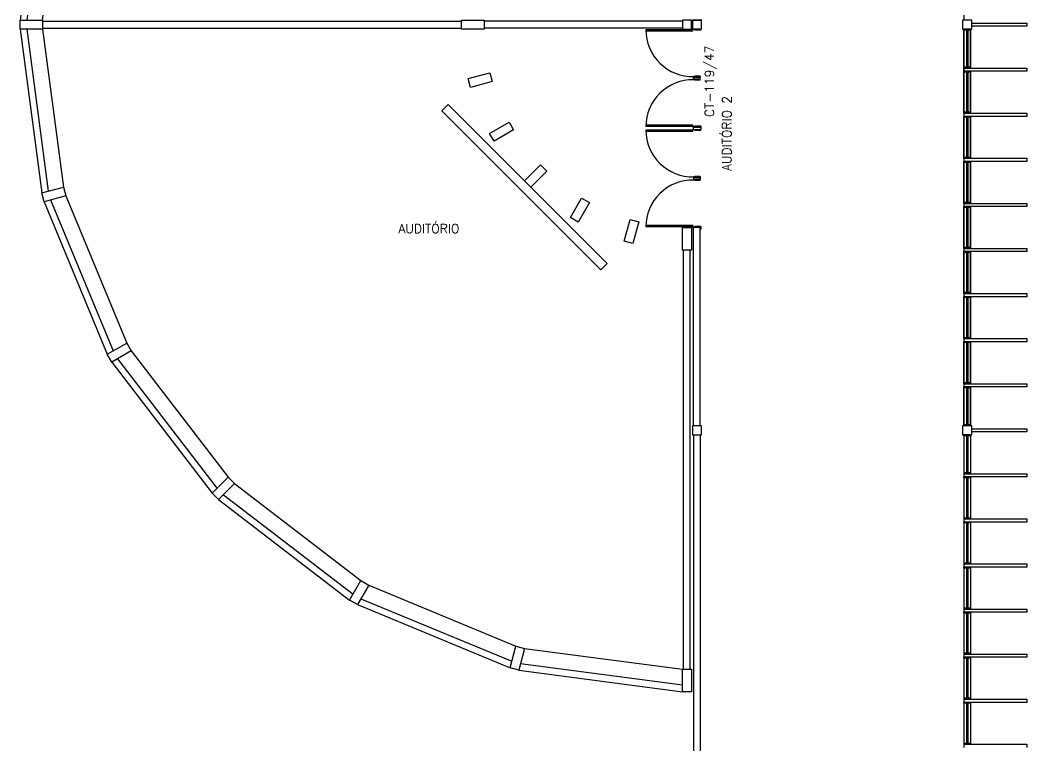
# Model space of a CAD drawing. Header units: millimetres. Extents: x 2069 to 2250, y 1124 to 1284.
# Drawn here: x 2178.95 to 2201.3, y 1253.52 to 1269.62 of the extents above; entities that cross this region are included whole.
import ezdxf

# ---------------------------------------------------------------- set-up
doc = ezdxf.new("R2010")
doc.units = ezdxf.units.MM
for name, color, linetype in [('ALV', 2, 'Continuous'), ('ENDEREÇO', 2, 'Continuous'), ('JANELA', 1, 'Continuous'), ('PILARES', 3, 'Continuous'), ('PORTA', 2, 'Continuous'), ('TEXTO', 2, 'Continuous')]:
    doc.layers.add(name, color=color, linetype=linetype)
doc.styles.add('UNB-100', font='simplex.shx', dxfattribs={"height": 0.2})

# ---------------------------------------------------------------- blocks, each defined once
blk = doc.blocks.new('PL')
for p, q in [((0.25, 0.25), (0.25, 0.45)), ((0.25, 0.45), (0.45, 0.45)), ((0.45, 0.45), (0.45, 0.25)), ((0.45, 0.25), (0.25, 0.25))]:
    blk.add_line(p, q)

msp = doc.modelspace()

# ---------------------------------------------------------------- linework, layer by layer
at = {"layer": 'ALV'}
for p, q in [((2179.43167, 1273.25705), (2178.95325, 1269.62312)), ((2179.57781, 1273.21789), (2179.10455, 1269.62312)), ((2179.45325, 1269.62312), (2179.91463, 1273.12764)), ((2178.95325, 1269.42312), (2179.43167, 1265.78919)), ((2179.10455, 1269.42312), (2179.57781, 1265.82835)), ((2179.45325, 1269.59812), (2188.75325, 1269.59812)), ((2179.45325, 1269.44812), (2188.75325, 1269.44812)), ((2179.45325, 1269.42312), (2179.91463, 1265.9186)), ((2193.65325, 1269.59812), (2189.25325, 1269.59812)), ((2193.65325, 1269.44812), (2189.25325, 1269.44812)), ((2199.89825, 1269.42312), (2200.04825, 1269.42312)), ((2200.04825, 1269.42312), (2199.89825, 1269.42312)), ((2200.07325, 1269.48812), (2200.07325, 1269.55812)), ((2200.07325, 1269.55812), (2201.29825, 1269.55812)), ((2201.29825, 1269.48812), (2200.07325, 1269.48812)), ((2201.29825, 1269.55812), (2201.29825, 1269.48812)), ((2199.89825, 1268.55812), (2200.04825, 1268.55812)), ((2199.89825, 1268.55812), (2200.04825, 1268.55812)), ((2199.89825, 1268.55812), (2199.89825, 1268.48812)), ((2199.89825, 1268.55812), (2201.29825, 1268.55812)), ((2201.29825, 1268.55812), (2201.29825, 1268.48812)), ((2200.04825, 1268.48812), (2199.89825, 1268.48812)), ((2201.29825, 1268.48812), (2199.89825, 1268.48812)), ((2188.45367, 1267.75163), (2188.31225, 1267.61021)), ((2188.45367, 1267.75163), (2191.98177, 1264.22353)), ((2188.31225, 1267.61021), (2191.84035, 1264.08211)), ((2199.89825, 1267.55812), (2200.04825, 1267.55812)), ((2199.89825, 1267.55812), (2201.29825, 1267.55812)), ((2199.89825, 1267.55812), (2199.89825, 1267.48812)), ((2200.04825, 1267.48812), (2199.89825, 1267.48812)), ((2201.29825, 1267.48812), (2199.89825, 1267.48812)), ((2201.29825, 1267.55812), (2201.29825, 1267.48812)), ((2193.89825, 1267.24812), (2194.04825, 1267.24812)), ((2199.89825, 1266.55812), (2200.04825, 1266.55812)), ((2199.89825, 1266.55812), (2201.29825, 1266.55812)), ((2199.89825, 1266.55812), (2199.89825, 1266.48812)), ((2201.29825, 1266.55812), (2201.29825, 1266.48812)), ((2200.04825, 1266.48812), (2199.89825, 1266.48812)), ((2201.29825, 1266.48812), (2199.89825, 1266.48812)), ((2179.62957, 1265.63516), (2181.0171, 1262.28537)), ((2179.96639, 1265.72541), (2181.31909, 1262.45972)), ((2179.48343, 1265.596), (2180.88608, 1262.20972)), ((2199.89825, 1265.55812), (2200.04825, 1265.55812)), ((2199.89825, 1265.55812), (2201.29825, 1265.55812)), ((2199.89825, 1265.55812), (2199.89825, 1265.48812)), ((2200.04825, 1265.48812), (2199.89825, 1265.48812)), ((2201.29825, 1265.48812), (2199.89825, 1265.48812)), ((2201.29825, 1265.55812), (2201.29825, 1265.48812)), ((2193.89825, 1260.62312), (2193.89825, 1265.02312)), ((2194.04825, 1260.62312), (2194.04825, 1265.02312)), ((2193.67825, 1255.22312), (2193.67825, 1264.52312)), ((2193.82825, 1255.22312), (2193.82825, 1264.52312)), ((2199.89825, 1264.55812), (2200.04825, 1264.55812)), ((2199.89825, 1264.55812), (2201.29825, 1264.55812)), ((2199.89825, 1264.55812), (2199.89825, 1264.48812)), ((2201.29825, 1264.55812), (2201.29825, 1264.48812)), ((2200.04825, 1264.48812), (2199.89825, 1264.48812)), ((2201.29825, 1264.48812), (2199.89825, 1264.48812)), ((2191.98177, 1264.22353), (2191.84035, 1264.08211)), ((2199.89825, 1263.55812), (2200.04825, 1263.55812)), ((2199.89825, 1263.55812), (2201.29825, 1263.55812)), ((2199.89825, 1263.55812), (2199.89825, 1263.48812)), ((2200.04825, 1263.48812), (2199.89825, 1263.48812)), ((2201.29825, 1263.48812), (2199.89825, 1263.48812)), ((2201.29825, 1263.55812), (2201.29825, 1263.48812)), ((2199.89825, 1262.55812), (2200.04825, 1262.55812)), ((2199.89825, 1262.55812), (2201.29825, 1262.55812)), ((2199.89825, 1262.55812), (2199.89825, 1262.48812)), ((2201.29825, 1262.55812), (2201.29825, 1262.48812)), ((2181.41909, 1262.28651), (2183.57091, 1259.4822)), ((2200.04825, 1262.48812), (2199.89825, 1262.48812)), ((2201.29825, 1262.48812), (2199.89825, 1262.48812)), ((2181.1171, 1262.11216), (2183.32434, 1259.23563)), ((2180.98608, 1262.03651), (2183.21736, 1259.12865)), ((2199.89825, 1261.55812), (2200.04825, 1261.55812)), ((2199.89825, 1261.55812), (2201.29825, 1261.55812)), ((2199.89825, 1261.55812), (2199.89825, 1261.48812)), ((2200.04825, 1261.48812), (2199.89825, 1261.48812)), ((2201.29825, 1261.48812), (2199.89825, 1261.48812)), ((2201.29825, 1261.55812), (2201.29825, 1261.48812)), ((2200.07325, 1260.48812), (2200.07325, 1260.55812)), ((2200.07325, 1260.55812), (2201.29825, 1260.55812)), ((2201.29825, 1260.48812), (2200.07325, 1260.48812)), ((2201.29825, 1260.55812), (2201.29825, 1260.48812)), ((2193.89825, 1260.42312), (2193.89825, 1251.62312)), ((2194.04825, 1260.42312), (2194.04825, 1251.62312)), ((2199.89825, 1260.42312), (2200.04825, 1260.42312)), ((2200.04825, 1260.42312), (2199.89825, 1260.42312)), ((2199.89825, 1259.55812), (2200.04825, 1259.55812)), ((2199.89825, 1259.55812), (2200.04825, 1259.55812)), ((2199.89825, 1259.55812), (2199.89825, 1259.48812)), ((2199.89825, 1259.55812), (2201.29825, 1259.55812)), ((2200.04825, 1259.48812), (2199.89825, 1259.48812)), ((2201.29825, 1259.48812), (2199.89825, 1259.48812)), ((2201.29825, 1259.55812), (2201.29825, 1259.48812)), ((2183.71234, 1259.34078), (2186.51665, 1257.18895)), ((2183.35878, 1258.98723), (2186.26665, 1256.75594)), ((2183.46576, 1259.09421), (2186.3423, 1256.88697)), ((2199.89825, 1258.55812), (2200.04825, 1258.55812)), ((2199.89825, 1258.55812), (2201.29825, 1258.55812)), ((2199.89825, 1258.55812), (2199.89825, 1258.48812)), ((2200.04825, 1258.48812), (2199.89825, 1258.48812)), ((2201.29825, 1258.48812), (2199.89825, 1258.48812)), ((2201.29825, 1258.55812), (2201.29825, 1258.48812)), ((2199.89825, 1257.55812), (2200.04825, 1257.55812)), ((2199.89825, 1257.55812), (2201.29825, 1257.55812)), ((2199.89825, 1257.55812), (2199.89825, 1257.48812)), ((2200.04825, 1257.48812), (2199.89825, 1257.48812)), ((2201.29825, 1257.48812), (2199.89825, 1257.48812)), ((2201.29825, 1257.55812), (2201.29825, 1257.48812)), ((2186.68985, 1257.08895), (2189.95555, 1255.73626)), ((2186.5155, 1256.78697), (2189.8653, 1255.39944)), ((2186.43985, 1256.65594), (2189.82614, 1255.2533)), ((2199.89825, 1256.55812), (2200.04825, 1256.55812)), ((2199.89825, 1256.55812), (2201.29825, 1256.55812)), ((2199.89825, 1256.55812), (2199.89825, 1256.48812)), ((2200.04825, 1256.48812), (2199.89825, 1256.48812)), ((2201.29825, 1256.48812), (2199.89825, 1256.48812)), ((2201.29825, 1256.55812), (2201.29825, 1256.48812)), ((2190.14873, 1255.6845), (2193.65325, 1255.22312)), ((2190.05848, 1255.34767), (2193.65325, 1254.87441)), ((2199.89825, 1255.55812), (2200.04825, 1255.55812)), ((2199.89825, 1255.55812), (2201.29825, 1255.55812)), ((2199.89825, 1255.55812), (2199.89825, 1255.48812)), ((2200.04825, 1255.48812), (2199.89825, 1255.48812)), ((2201.29825, 1255.48812), (2199.89825, 1255.48812)), ((2201.29825, 1255.55812), (2201.29825, 1255.48812)), ((2190.01932, 1255.20153), (2193.65325, 1254.72312)), ((2199.89825, 1254.55812), (2200.04825, 1254.55812)), ((2199.89825, 1254.55812), (2201.29825, 1254.55812)), ((2199.89825, 1254.55812), (2199.89825, 1254.48812)), ((2200.04825, 1254.48812), (2199.89825, 1254.48812)), ((2201.29825, 1254.48812), (2199.89825, 1254.48812)), ((2201.29825, 1254.55812), (2201.29825, 1254.48812)), ((2199.89825, 1253.55812), (2200.04825, 1253.55812)), ((2199.89825, 1253.55812), (2201.29825, 1253.55812)), ((2199.89825, 1253.55812), (2199.89825, 1253.48812)), ((2201.29825, 1253.55812), (2201.29825, 1253.48812))]:
    msp.add_line(p, q, dxfattribs=at)
at = {"layer": 'JANELA'}
for p, q in [((2199.89825, 1270.48812), (2199.89825, 1269.62312)), ((2199.89825, 1267.55812), (2199.89825, 1269.42312)), ((2200.04825, 1268.55812), (2200.04825, 1269.42312)), ((2199.89825, 1269.40062), (2199.89825, 1268.58062)), ((2199.95825, 1269.40062), (2199.95825, 1268.58062)), ((2199.98825, 1269.40062), (2199.98825, 1268.58062)), ((2200.04825, 1269.40062), (2200.04825, 1268.58062)), ((2199.89825, 1268.46812), (2199.89825, 1267.57812)), ((2199.95825, 1268.46812), (2199.95825, 1267.57812)), ((2199.98825, 1268.46812), (2199.98825, 1267.57812)), ((2200.04825, 1267.55812), (2200.04825, 1268.48812)), ((2200.04825, 1268.46812), (2200.04825, 1267.57812)), ((2199.89825, 1267.48812), (2199.89825, 1266.55812)), ((2199.89825, 1266.55812), (2199.89825, 1267.48812)), ((2199.89825, 1267.46812), (2199.89825, 1266.57812)), ((2199.95825, 1267.46812), (2199.95825, 1266.57812)), ((2199.98825, 1267.46812), (2199.98825, 1266.57812)), ((2200.04825, 1267.48812), (2200.04825, 1266.55812)), ((2200.04825, 1266.55812), (2200.04825, 1267.48812)), ((2200.04825, 1267.46812), (2200.04825, 1266.57812)), ((2199.89825, 1265.55812), (2199.89825, 1266.48812)), ((2199.89825, 1266.48812), (2199.89825, 1265.55812)), ((2199.89825, 1266.46812), (2199.89825, 1265.57812)), ((2199.95825, 1266.46812), (2199.95825, 1265.57812)), ((2199.98825, 1266.46812), (2199.98825, 1265.57812)), ((2200.04825, 1266.48812), (2200.04825, 1265.55812)), ((2200.04825, 1265.55812), (2200.04825, 1266.48812)), ((2200.04825, 1266.46812), (2200.04825, 1265.57812)), ((2199.89825, 1265.48812), (2199.89825, 1264.55812)), ((2199.89825, 1264.55812), (2199.89825, 1265.48812)), ((2199.89825, 1265.46812), (2199.89825, 1264.57812)), ((2199.95825, 1265.46812), (2199.95825, 1264.57812)), ((2199.98825, 1265.46812), (2199.98825, 1264.57812)), ((2200.04825, 1265.48812), (2200.04825, 1264.55812)), ((2200.04825, 1264.55812), (2200.04825, 1265.48812)), ((2200.04825, 1265.46812), (2200.04825, 1264.57812)), ((2199.89825, 1264.48812), (2199.89825, 1263.55812)), ((2199.89825, 1263.55812), (2199.89825, 1264.48812)), ((2199.89825, 1264.46812), (2199.89825, 1263.57812)), ((2199.95825, 1264.46812), (2199.95825, 1263.57812)), ((2199.98825, 1264.46812), (2199.98825, 1263.57812)), ((2200.04825, 1264.48812), (2200.04825, 1263.55812)), ((2200.04825, 1263.55812), (2200.04825, 1264.48812)), ((2200.04825, 1264.46812), (2200.04825, 1263.57812)), ((2199.89825, 1262.55812), (2199.89825, 1263.48812)), ((2199.89825, 1263.48812), (2199.89825, 1262.55812)), ((2199.89825, 1263.46812), (2199.89825, 1262.57812)), ((2199.95825, 1263.46812), (2199.95825, 1262.57812)), ((2199.98825, 1263.46812), (2199.98825, 1262.57812)), ((2200.04825, 1263.48812), (2200.04825, 1262.55812)), ((2200.04825, 1262.55812), (2200.04825, 1263.48812)), ((2200.04825, 1263.46812), (2200.04825, 1262.57812)), ((2199.89825, 1261.55812), (2199.89825, 1262.48812)), ((2199.89825, 1262.48812), (2199.89825, 1261.55812)), ((2199.89825, 1262.46812), (2199.89825, 1261.57812)), ((2199.95825, 1262.46812), (2199.95825, 1261.57812)), ((2199.98825, 1262.46812), (2199.98825, 1261.57812)), ((2200.04825, 1262.48812), (2200.04825, 1261.55812)), ((2200.04825, 1261.55812), (2200.04825, 1262.48812)), ((2200.04825, 1262.46812), (2200.04825, 1261.57812)), ((2199.89825, 1260.62312), (2199.89825, 1261.48812)), ((2199.89825, 1261.48812), (2199.89825, 1260.62312)), ((2199.89825, 1261.46812), (2199.89825, 1260.64326)), ((2199.95825, 1261.46812), (2199.95825, 1260.64326)), ((2199.98825, 1261.46812), (2199.98825, 1260.64326)), ((2200.04825, 1260.62312), (2200.04825, 1261.48812)), ((2200.04825, 1261.46812), (2200.04825, 1260.64326)), ((2199.89825, 1260.42312), (2199.89825, 1258.55812)), ((2199.89825, 1260.40062), (2199.89825, 1259.58062)), ((2199.95825, 1260.40062), (2199.95825, 1259.58062)), ((2199.98825, 1260.40062), (2199.98825, 1259.58062)), ((2200.04825, 1260.42312), (2200.04825, 1259.55812)), ((2200.04825, 1260.40062), (2200.04825, 1259.58062)), ((2199.89825, 1259.46812), (2199.89825, 1258.57812)), ((2199.95825, 1259.46812), (2199.95825, 1258.57812)), ((2199.98825, 1259.46812), (2199.98825, 1258.57812)), ((2200.04825, 1259.48812), (2200.04825, 1258.55812)), ((2200.04825, 1259.46812), (2200.04825, 1258.57812)), ((2199.89825, 1258.48812), (2199.89825, 1257.55812)), ((2199.89825, 1258.48812), (2199.89825, 1257.55812)), ((2200.04825, 1258.48812), (2200.04825, 1257.55812)), ((2200.04825, 1258.48812), (2200.04825, 1257.55812)), ((2199.89825, 1258.46812), (2199.89825, 1257.57812)), ((2199.95825, 1258.46812), (2199.95825, 1257.57812)), ((2199.98825, 1258.46812), (2199.98825, 1257.57812)), ((2200.04825, 1258.46812), (2200.04825, 1257.57812)), ((2199.89825, 1257.48812), (2199.89825, 1256.55812)), ((2199.89825, 1257.48812), (2199.89825, 1256.55812)), ((2199.89825, 1257.46812), (2199.89825, 1256.57812)), ((2199.95825, 1257.46812), (2199.95825, 1256.57812)), ((2199.98825, 1257.46812), (2199.98825, 1256.57812)), ((2200.04825, 1257.48812), (2200.04825, 1256.55812)), ((2200.04825, 1257.48812), (2200.04825, 1256.55812)), ((2200.04825, 1257.46812), (2200.04825, 1256.57812)), ((2199.89825, 1256.48812), (2199.89825, 1255.55812)), ((2199.89825, 1256.48812), (2199.89825, 1255.55812)), ((2199.89825, 1256.46812), (2199.89825, 1255.57812)), ((2199.95825, 1256.46812), (2199.95825, 1255.57812)), ((2199.98825, 1256.46812), (2199.98825, 1255.57812)), ((2200.04825, 1256.48812), (2200.04825, 1255.55812)), ((2200.04825, 1256.48812), (2200.04825, 1255.55812)), ((2200.04825, 1256.46812), (2200.04825, 1255.57812)), ((2199.89825, 1255.48812), (2199.89825, 1254.55812)), ((2199.89825, 1255.48812), (2199.89825, 1254.55812)), ((2199.89825, 1255.46812), (2199.89825, 1254.57812)), ((2199.95825, 1255.46812), (2199.95825, 1254.57812)), ((2199.98825, 1255.46812), (2199.98825, 1254.57812)), ((2200.04825, 1255.48812), (2200.04825, 1254.55812)), ((2200.04825, 1255.48812), (2200.04825, 1254.55812)), ((2200.04825, 1255.46812), (2200.04825, 1254.57812)), ((2199.89825, 1254.48812), (2199.89825, 1253.55812)), ((2199.89825, 1254.48812), (2199.89825, 1253.55812)), ((2199.89825, 1254.46812), (2199.89825, 1253.57812)), ((2199.95825, 1254.46812), (2199.95825, 1253.57812)), ((2199.98825, 1254.46812), (2199.98825, 1253.57812)), ((2200.04825, 1254.48812), (2200.04825, 1253.55812)), ((2200.04825, 1254.48812), (2200.04825, 1253.55812)), ((2200.04825, 1254.46812), (2200.04825, 1253.57812))]:
    msp.add_line(p, q, dxfattribs=at)
at = {"layer": 'JANELA', "color": 3}
for p, q in [((2199.89825, 1269.40062), (2199.89825, 1269.42062)), ((2200.04825, 1269.42062), (2200.04825, 1269.40062)), ((2200.04825, 1269.40062), (2199.89825, 1269.40062)), ((2200.04825, 1268.58062), (2199.89825, 1268.58062)), ((2199.89825, 1268.58062), (2199.89825, 1268.55812)), ((2200.04825, 1268.56062), (2200.04825, 1268.58062)), ((2199.89825, 1268.46812), (2199.89825, 1268.48812)), ((2200.04825, 1268.46812), (2199.89825, 1268.46812)), ((2200.04825, 1268.48812), (2200.04825, 1268.46812)), ((2200.04825, 1267.57812), (2199.89825, 1267.57812)), ((2199.89825, 1267.57812), (2199.89825, 1267.55812)), ((2199.89825, 1267.46812), (2199.89825, 1267.48812)), ((2200.04825, 1267.46812), (2199.89825, 1267.46812)), ((2200.04825, 1267.55812), (2200.04825, 1267.57812)), ((2200.04825, 1267.48812), (2200.04825, 1267.46812)), ((2199.89825, 1266.57812), (2199.89825, 1266.55812)), ((2200.04825, 1266.57812), (2199.89825, 1266.57812)), ((2200.04825, 1266.55812), (2200.04825, 1266.57812)), ((2199.89825, 1266.46812), (2199.89825, 1266.48812)), ((2200.04825, 1266.46812), (2199.89825, 1266.46812)), ((2200.04825, 1266.48812), (2200.04825, 1266.46812)), ((2199.89825, 1265.57812), (2199.89825, 1265.55812)), ((2200.04825, 1265.57812), (2199.89825, 1265.57812)), ((2199.89825, 1265.46812), (2199.89825, 1265.48812)), ((2200.04825, 1265.46812), (2199.89825, 1265.46812)), ((2200.04825, 1265.55812), (2200.04825, 1265.57812)), ((2200.04825, 1265.48812), (2200.04825, 1265.46812)), ((2199.89825, 1264.57812), (2199.89825, 1264.55812)), ((2200.04825, 1264.57812), (2199.89825, 1264.57812)), ((2200.04825, 1264.55812), (2200.04825, 1264.57812)), ((2199.89825, 1264.46812), (2199.89825, 1264.48812)), ((2200.04825, 1264.46812), (2199.89825, 1264.46812)), ((2200.04825, 1264.48812), (2200.04825, 1264.46812)), ((2199.89825, 1263.57812), (2199.89825, 1263.55812)), ((2200.04825, 1263.57812), (2199.89825, 1263.57812)), ((2199.89825, 1263.46812), (2199.89825, 1263.48812)), ((2200.04825, 1263.46812), (2199.89825, 1263.46812)), ((2200.04825, 1263.55812), (2200.04825, 1263.57812)), ((2200.04825, 1263.48812), (2200.04825, 1263.46812)), ((2199.89825, 1262.57812), (2199.89825, 1262.55812)), ((2200.04825, 1262.57812), (2199.89825, 1262.57812)), ((2200.04825, 1262.55812), (2200.04825, 1262.57812)), ((2199.89825, 1262.46812), (2199.89825, 1262.48812)), ((2200.04825, 1262.46812), (2199.89825, 1262.46812)), ((2200.04825, 1262.48812), (2200.04825, 1262.46812)), ((2199.89825, 1261.57812), (2199.89825, 1261.55812)), ((2200.04825, 1261.57812), (2199.89825, 1261.57812)), ((2199.89825, 1261.46812), (2199.89825, 1261.48812)), ((2200.04825, 1261.46812), (2199.89825, 1261.46812)), ((2200.04825, 1261.55812), (2200.04825, 1261.57812)), ((2200.04825, 1261.48812), (2200.04825, 1261.46812)), ((2199.89825, 1260.64326), (2199.89825, 1260.62326)), ((2200.04825, 1260.64326), (2199.89825, 1260.64326)), ((2200.04825, 1260.62326), (2200.04825, 1260.64326)), ((2199.89825, 1260.40062), (2199.89825, 1260.42062)), ((2200.04825, 1260.40062), (2199.89825, 1260.40062)), ((2200.04825, 1260.42062), (2200.04825, 1260.40062)), ((2200.04825, 1259.58062), (2199.89825, 1259.58062)), ((2199.89825, 1259.58062), (2199.89825, 1259.55812)), ((2199.89825, 1259.46812), (2199.89825, 1259.48812)), ((2200.04825, 1259.46812), (2199.89825, 1259.46812)), ((2200.04825, 1259.56062), (2200.04825, 1259.58062)), ((2200.04825, 1259.48812), (2200.04825, 1259.46812)), ((2200.04825, 1258.57812), (2199.89825, 1258.57812)), ((2199.89825, 1258.57812), (2199.89825, 1258.55812)), ((2199.89825, 1258.46812), (2199.89825, 1258.48812)), ((2200.04825, 1258.55812), (2200.04825, 1258.57812)), ((2200.04825, 1258.48812), (2200.04825, 1258.46812)), ((2200.04825, 1258.46812), (2199.89825, 1258.46812)), ((2199.89825, 1257.57812), (2199.89825, 1257.55812)), ((2200.04825, 1257.57812), (2199.89825, 1257.57812)), ((2200.04825, 1257.55812), (2200.04825, 1257.57812)), ((2199.89825, 1257.46812), (2199.89825, 1257.48812)), ((2200.04825, 1257.46812), (2199.89825, 1257.46812)), ((2200.04825, 1257.48812), (2200.04825, 1257.46812)), ((2199.89825, 1256.57812), (2199.89825, 1256.55812)), ((2200.04825, 1256.57812), (2199.89825, 1256.57812)), ((2199.89825, 1256.46812), (2199.89825, 1256.48812)), ((2200.04825, 1256.46812), (2199.89825, 1256.46812)), ((2200.04825, 1256.55812), (2200.04825, 1256.57812)), ((2200.04825, 1256.48812), (2200.04825, 1256.46812)), ((2199.89825, 1255.57812), (2199.89825, 1255.55812)), ((2200.04825, 1255.57812), (2199.89825, 1255.57812)), ((2200.04825, 1255.55812), (2200.04825, 1255.57812)), ((2199.89825, 1255.46812), (2199.89825, 1255.48812)), ((2200.04825, 1255.46812), (2199.89825, 1255.46812)), ((2200.04825, 1255.48812), (2200.04825, 1255.46812)), ((2199.89825, 1254.57812), (2199.89825, 1254.55812)), ((2200.04825, 1254.57812), (2199.89825, 1254.57812)), ((2199.89825, 1254.46812), (2199.89825, 1254.48812)), ((2200.04825, 1254.46812), (2199.89825, 1254.46812)), ((2200.04825, 1254.55812), (2200.04825, 1254.57812)), ((2200.04825, 1254.48812), (2200.04825, 1254.46812)), ((2199.89825, 1253.57812), (2199.89825, 1253.55812)), ((2200.04825, 1253.57812), (2199.89825, 1253.57812)), ((2200.04825, 1253.55812), (2200.04825, 1253.57812))]:
    msp.add_line(p, q, dxfattribs=at)
at = {"layer": 'PILARES'}
for p, q in [((2178.95325, 1269.42312), (2178.95325, 1269.62312)), ((2178.95325, 1269.62312), (2179.45325, 1269.62312)), ((2179.45325, 1269.42312), (2178.95325, 1269.42312)), ((2179.45325, 1269.62312), (2179.45325, 1269.42312)), ((2188.75325, 1269.42312), (2188.75325, 1269.62312)), ((2188.75325, 1269.62312), (2189.25325, 1269.62312)), ((2189.25325, 1269.42312), (2188.75325, 1269.42312)), ((2189.25325, 1269.62312), (2189.25325, 1269.42312)), ((2188.89774, 1268.32561), (2189.3807, 1268.45502)), ((2188.9495, 1268.13243), (2188.89774, 1268.32561)), ((2189.3807, 1268.45502), (2189.43247, 1268.26184)), ((2189.43247, 1268.26184), (2188.9495, 1268.13243)), ((2189.37312, 1267.10972), (2189.80614, 1267.35972)), ((2189.90614, 1267.18651), (2189.47312, 1266.93651)), ((2189.80614, 1267.35972), (2189.90614, 1267.18651)), ((2189.47312, 1266.93651), (2189.37312, 1267.10972)), ((2190.14701, 1266.05829), (2190.50056, 1266.41185)), ((2190.50056, 1266.41185), (2190.64198, 1266.27043)), ((2190.64198, 1266.27043), (2190.28843, 1265.91687)), ((2179.43167, 1265.78919), (2179.91463, 1265.9186)), ((2179.91463, 1265.9186), (2179.96639, 1265.72541)), ((2190.28843, 1265.91687), (2190.14701, 1266.05829)), ((2179.48343, 1265.596), (2179.43167, 1265.78919)), ((2179.96639, 1265.72541), (2179.48343, 1265.596)), ((2191.16665, 1265.24299), (2191.41665, 1265.676)), ((2191.41665, 1265.676), (2191.58985, 1265.576)), ((2191.58985, 1265.576), (2191.33985, 1265.14299)), ((2191.33985, 1265.14299), (2191.16665, 1265.24299)), ((2192.36256, 1264.71937), (2192.49197, 1265.20233)), ((2192.49197, 1265.20233), (2192.68516, 1265.15057)), ((2192.68516, 1265.15057), (2192.55575, 1264.66761)), ((2193.65325, 1265.02312), (2193.85325, 1265.02312)), ((2193.65325, 1264.52312), (2193.65325, 1265.02312)), ((2193.85325, 1265.02312), (2193.85325, 1264.52312)), ((2192.55575, 1264.66761), (2192.36256, 1264.71937)), ((2193.85325, 1264.52312), (2193.65325, 1264.52312)), ((2180.88608, 1262.20972), (2181.31909, 1262.45972)), ((2181.41909, 1262.28651), (2180.98608, 1262.03651)), ((2181.31909, 1262.45972), (2181.41909, 1262.28651)), ((2180.98608, 1262.03651), (2180.88608, 1262.20972)), ((2183.21736, 1259.12865), (2183.57091, 1259.4822)), ((2183.57091, 1259.4822), (2183.71234, 1259.34078)), ((2183.71234, 1259.34078), (2183.35878, 1258.98723)), ((2183.35878, 1258.98723), (2183.21736, 1259.12865)), ((2186.26665, 1256.75594), (2186.51665, 1257.18895)), ((2186.51665, 1257.18895), (2186.68985, 1257.08895)), ((2186.68985, 1257.08895), (2186.43985, 1256.65594)), ((2186.43985, 1256.65594), (2186.26665, 1256.75594)), ((2189.82614, 1255.2533), (2189.95555, 1255.73626)), ((2189.95555, 1255.73626), (2190.14873, 1255.6845)), ((2190.14873, 1255.6845), (2190.01932, 1255.20153)), ((2190.01932, 1255.20153), (2189.82614, 1255.2533)), ((2193.65325, 1255.22312), (2193.85325, 1255.22312)), ((2193.65325, 1254.72312), (2193.65325, 1255.22312)), ((2193.85325, 1255.22312), (2193.85325, 1254.72312)), ((2193.85325, 1254.72312), (2193.65325, 1254.72312))]:
    msp.add_line(p, q, dxfattribs=at)
at = {"layer": 'PORTA'}
for p, q in [((2194.05825, 1269.64312), (2194.05825, 1269.62312)), ((2193.88825, 1269.62312), (2193.88825, 1269.63112)), ((2193.88825, 1269.62312), (2194.05825, 1269.62312)), ((2193.88825, 1269.42312), (2193.88825, 1269.41512)), ((2193.88825, 1269.42312), (2194.05825, 1269.42312)), ((2194.04825, 1269.62312), (2193.89825, 1269.62312)), ((2194.04825, 1269.42312), (2193.89825, 1269.42312)), ((2194.05825, 1269.40312), (2194.05825, 1269.42312)), ((2193.88216, 1269.40903), (2192.84316, 1269.40903)), ((2193.88416, 1269.37978), (2192.84357, 1269.37978)), ((2193.88216, 1269.38543), (2193.88216, 1269.41196)), ((2193.88216, 1269.38543), (2193.88416, 1269.38543)), ((2193.88416, 1269.37978), (2193.88416, 1269.40903)), ((2193.88416, 1269.38543), (2193.88416, 1269.40903)), ((2193.91092, 1269.41512), (2193.88532, 1269.41512)), ((2193.91092, 1269.41312), (2193.88825, 1269.41312)), ((2193.92825, 1269.41312), (2193.88825, 1269.41312)), ((2193.91092, 1269.41512), (2193.91092, 1269.41312)), ((2193.92825, 1269.41312), (2193.92825, 1269.40312)), ((2194.05825, 1269.40312), (2193.92825, 1269.40312)), ((2193.92825, 1268.37062), (2193.89825, 1268.37062)), ((2193.89825, 1268.36062), (2193.89825, 1268.37062)), ((2194.04825, 1268.36062), (2193.89825, 1268.36062)), ((2194.04825, 1268.36062), (2193.89825, 1268.36062)), ((2193.89825, 1268.36062), (2194.04825, 1268.36062)), ((2193.89825, 1268.31062), (2193.89825, 1268.36062)), ((2194.04825, 1268.31062), (2193.89825, 1268.31062)), ((2193.89825, 1268.31062), (2194.04825, 1268.31062)), ((2194.04825, 1268.31062), (2193.89825, 1268.31062)), ((2193.89825, 1268.31062), (2193.89825, 1268.30062)), ((2194.04825, 1268.31062), (2193.89825, 1268.31062)), ((2194.04825, 1268.38062), (2193.92825, 1268.38062)), ((2193.92825, 1268.37062), (2193.92825, 1268.38062)), ((2194.04825, 1268.38062), (2194.04825, 1268.36062)), ((2194.04825, 1268.31062), (2194.04825, 1268.36062)), ((2194.04825, 1268.29062), (2194.04825, 1268.31062)), ((2193.92825, 1268.30062), (2193.89825, 1268.30062)), ((2193.92825, 1268.30062), (2193.92825, 1268.29062)), ((2194.04825, 1268.29062), (2193.92825, 1268.29062)), ((2193.88216, 1267.26221), (2192.84316, 1267.26221)), ((2193.88416, 1267.29146), (2192.84357, 1267.29146)), ((2193.88216, 1267.28581), (2193.88216, 1267.25927)), ((2193.88216, 1267.28581), (2193.88416, 1267.28581)), ((2193.88216, 1267.16043), (2193.88216, 1267.18696)), ((2193.88416, 1267.29146), (2193.88416, 1267.26221)), ((2193.88416, 1267.28581), (2193.88416, 1267.26221)), ((2193.91092, 1267.25612), (2193.88532, 1267.25612)), ((2193.91092, 1267.19012), (2193.88532, 1267.19012)), ((2193.92825, 1267.25812), (2193.88825, 1267.25812)), ((2193.91092, 1267.25812), (2193.88825, 1267.25812)), ((2193.88825, 1267.24812), (2193.88825, 1267.25612)), ((2193.88825, 1267.24812), (2194.05825, 1267.24812)), ((2193.88825, 1267.24812), (2193.88825, 1267.19812)), ((2193.88825, 1267.19812), (2193.88825, 1267.19012)), ((2193.88825, 1267.19812), (2194.05825, 1267.19812)), ((2193.91092, 1267.18812), (2193.88825, 1267.18812)), ((2193.92825, 1267.18812), (2193.88825, 1267.18812)), ((2194.04825, 1267.24812), (2193.89825, 1267.24812)), ((2193.91092, 1267.25612), (2193.91092, 1267.25812)), ((2193.91092, 1267.19012), (2193.91092, 1267.18812)), ((2193.92825, 1267.25812), (2193.92825, 1267.26812)), ((2194.05825, 1267.26812), (2193.92825, 1267.26812)), ((2193.92825, 1267.18812), (2193.92825, 1267.17812)), ((2194.05825, 1267.26812), (2194.05825, 1267.24812)), ((2194.05825, 1267.24812), (2194.05825, 1267.19812)), ((2194.05825, 1267.17812), (2194.05825, 1267.19812)), ((2193.88216, 1267.18403), (2192.84316, 1267.18403)), ((2193.88416, 1267.15478), (2192.84357, 1267.15478)), ((2193.88216, 1267.16043), (2193.88416, 1267.16043)), ((2193.88416, 1267.15478), (2193.88416, 1267.18403)), ((2193.88416, 1267.16043), (2193.88416, 1267.18403)), ((2194.05825, 1267.17812), (2193.92825, 1267.17812)), ((2193.92825, 1266.14562), (2193.89825, 1266.14562)), ((2193.89825, 1266.13562), (2193.89825, 1266.14562)), ((2194.04825, 1266.13562), (2193.89825, 1266.13562)), ((2194.04825, 1266.13562), (2193.89825, 1266.13562)), ((2193.89825, 1266.13562), (2194.04825, 1266.13562)), ((2193.89825, 1266.13562), (2193.89825, 1266.08562)), ((2194.04825, 1266.13562), (2193.89825, 1266.13562)), ((2193.89825, 1266.08562), (2194.04825, 1266.08562)), ((2193.89825, 1266.08562), (2193.89825, 1266.07562)), ((2194.04825, 1266.08562), (2193.89825, 1266.08562)), ((2194.04825, 1266.08562), (2193.89825, 1266.08562)), ((2193.92825, 1266.07562), (2193.89825, 1266.07562)), ((2194.04825, 1266.15562), (2193.92825, 1266.15562)), ((2193.92825, 1266.14562), (2193.92825, 1266.15562)), ((2193.92825, 1266.07562), (2193.92825, 1266.06562)), ((2194.04825, 1266.15562), (2194.04825, 1266.13562)), ((2194.04825, 1266.13562), (2194.04825, 1266.08562)), ((2194.04825, 1266.06562), (2194.04825, 1266.08562)), ((2194.04825, 1266.06562), (2193.92825, 1266.06562)), ((2193.88216, 1265.03721), (2192.84316, 1265.03721)), ((2193.88416, 1265.06646), (2192.84357, 1265.06646)), ((2193.88216, 1265.06081), (2193.88216, 1265.03427)), ((2193.88216, 1265.06081), (2193.88416, 1265.06081)), ((2193.88416, 1265.06646), (2193.88416, 1265.03721)), ((2193.88416, 1265.06081), (2193.88416, 1265.03721)), ((2193.91092, 1265.03112), (2193.88532, 1265.03112)), ((2193.92825, 1265.03312), (2193.88825, 1265.03312)), ((2193.91092, 1265.03312), (2193.88825, 1265.03312)), ((2193.88825, 1265.02312), (2193.88825, 1265.03112)), ((2193.88825, 1265.02312), (2193.88825, 1264.98273)), ((2193.88825, 1264.98273), (2193.89825, 1264.98273)), ((2193.89825, 1264.98273), (2193.89825, 1265.02312)), ((2194.04825, 1265.02312), (2193.89825, 1265.02312)), ((2193.91092, 1265.03112), (2193.91092, 1265.03312)), ((2193.92825, 1265.03312), (2193.92825, 1265.04312)), ((2194.05825, 1265.04312), (2193.92825, 1265.04312)), ((2194.04825, 1264.98273), (2194.04825, 1265.02312)), ((2194.04825, 1264.98273), (2194.05825, 1264.98273)), ((2194.05825, 1265.04312), (2194.05825, 1265.02312)), ((2194.05825, 1265.02312), (2194.05825, 1264.98273))]:
    msp.add_line(p, q, dxfattribs=at)
for centre in [(2193.88532, 1269.41196), (2193.88532, 1267.25927), (2193.88532, 1267.18696), (2193.88532, 1265.03427)]:
    msp.add_circle(centre, 0.00315, dxfattribs=at)
at = {"layer": 'PORTA', "color": 1}
for centre, start, end in [((2193.88216, 1269.40903), 180, 270.887321), ((2193.88216, 1267.26221), 89.112679, 180), ((2193.88216, 1267.18403), 180, 270.887321), ((2193.88216, 1265.03721), 89.112679, 180)]:
    msp.add_arc(centre, 1.039, start, end, dxfattribs=at)

# ---------------------------------------------------------------- block references
at = {"layer": 'PILARES', "xscale": -1}
for p in [(2194.10325, 1269.17312), (2194.32325, 1269.17312), (2200.32325, 1269.17312), (2194.32325, 1260.17312), (2200.32325, 1260.17312)]:
    msp.add_blockref('PL', p, dxfattribs=at)

# ---------------------------------------------------------------- texts
at = {"layer": 'ENDEREÇO', "style": 'UNB-100'}
msp.add_text('CT-119/47', height=0.2, rotation=90, dxfattribs=at).set_placement((2194.35302, 1267.47268))
at = {"layer": 'TEXTO', "style": 'UNB-100'}
msp.add_text('AUDITÓRIO 2', height=0.2, rotation=90, dxfattribs=at).set_placement((2194.73878, 1266.27722))
msp.add_text('AUDITÓRIO', height=0.2, dxfattribs=at).set_placement((2187.34992, 1264.89959))

doc.saveas('drawing.dxf')
